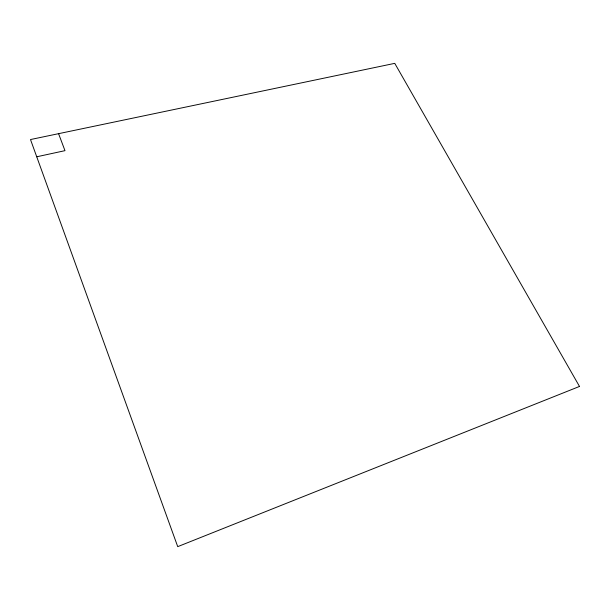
<?xml version="1.0" encoding="UTF-8"?>
<svg xmlns="http://www.w3.org/2000/svg" width="610" height="610" viewBox="0 0 610 610"><rect width="100%" height="100%" fill="white"/><g stroke="black" fill="none" stroke-linecap="round" stroke-linejoin="round"><path stroke-width="0.91" d="M36.737 156.785L64.98 150.662L58.575 133.674M579.5 386.443L177.724 546.644L30.5 139.545L394.754 63.356L579.5 386.443"/></g></svg>
